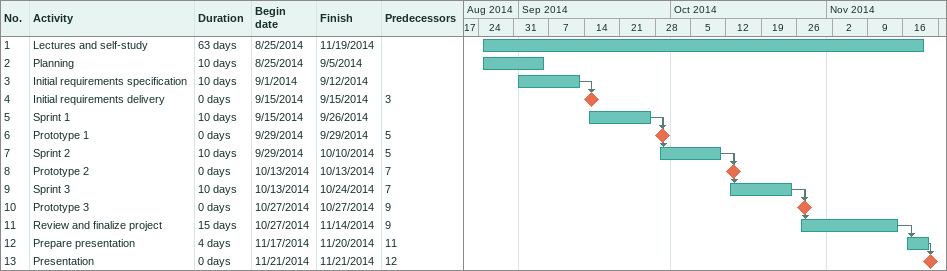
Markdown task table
| ID | Task | Duration | Start | Finish | Predecessors |
|---|---|---|---|---|---|
| 1 | Lectures and self-study | 63d | 2014-08-25 | 2014-11-19 |  |
| 2 | Planning | 10d | 2014-08-25 | 2014-09-05 |  |
| 3 | Initial requirements specification | 10d | 2014-09-01 | 2014-09-12 |  |
| 4 | Initial requirements delivery | 0d | 2014-09-15 | 2014-09-15 | 3 |
| 5 | Sprint 1 | 10d | 2014-09-15 | 2014-09-26 |  |
| 6 | Prototype 1 | 0d | 2014-09-29 | 2014-09-29 | 5 |
| 7 | Sprint 2 | 10d | 2014-09-29 | 2014-10-10 | 5 |
| 8 | Prototype 2 | 0d | 2014-10-13 | 2014-10-13 | 7 |
| 9 | Sprint 3 | 10d | 2014-10-13 | 2014-10-24 | 7 |
| 10 | Prototype 3 | 0d | 2014-10-27 | 2014-10-27 | 9 |
| 11 | Review and finalize project | 15d | 2014-10-27 | 2014-11-14 | 9 |
| 12 | Prepare presentation | 4d | 2014-11-17 | 2014-11-20 | 11 |
| 13 | Presentation | 0d | 2014-11-21 | 2014-11-21 | 12 |
